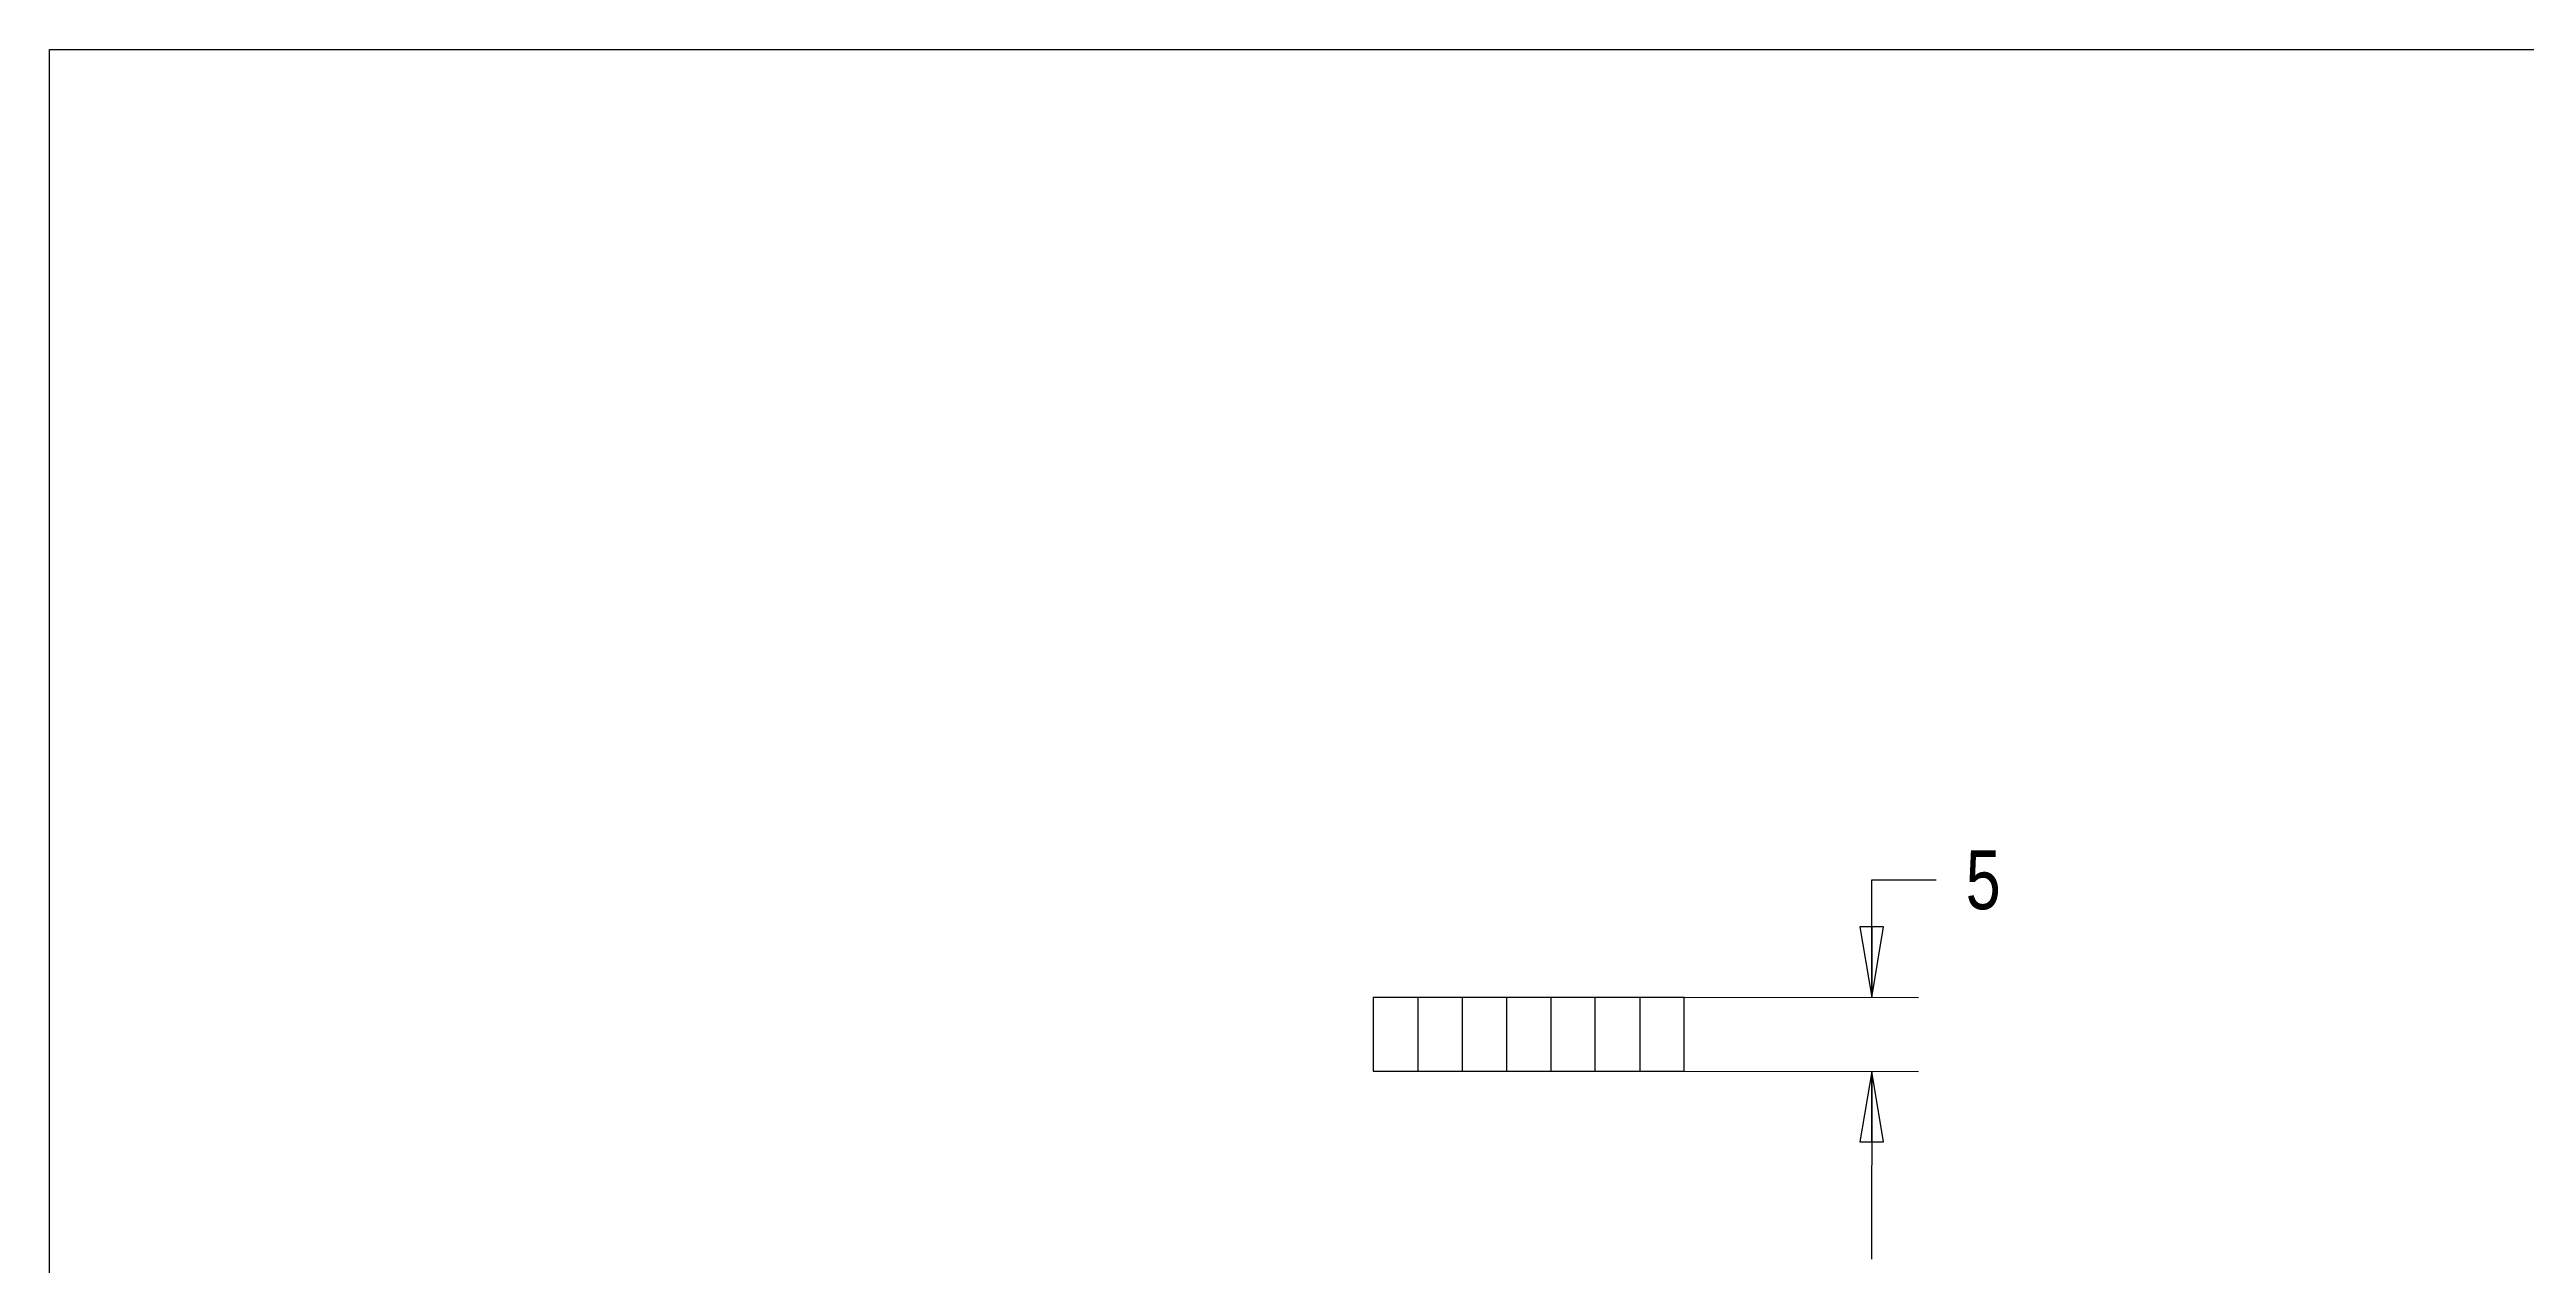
# Model space of a CAD drawing. Header units: millimetres. Extents: x 0 to 297, y 0 to 210.
# Drawn here: x 0 to 167.4, y 127.8 to 210 of the extents above; entities that cross this region are included whole.
import ezdxf

# ---------------------------------------------------------------- set-up
doc = ezdxf.new("R2010")
doc.units = ezdxf.units.MM
doc.header["$LTSCALE"] = 0.64311
doc.header["$MEASUREMENT"] = 0
doc.layers.get('0').update_dxf_attribs({"linetype": 'CONTINUOUS'})
doc.styles.get("Standard").update_dxf_attribs({"font": 'txt', "width": 0.8})
doc.dimstyles.new('DIMSTYLE_1', dxfattribs={"dimtxt": 0.15625, "dimasz": 0.1875, "dimexe": 0.125, "dimexo": 0.625, "dimgap": 0.078125, "dimtad": 1, "dimzin": 4, "dimtxsty": 'STANDARD', "dimblk": 'CLOSED', "dimblk1": 'CLOSED', "dimblk2": 'CLOSED', "dimcen": 2.5, "dimazin": 1, "dimtfac": 1, "dimtmove": 0, "dimatfit": 3, "dimldrblk": 'CLOSED', "dimtzin": 4})

# ---------------------------------------------------------------- blocks, each defined once
blk = doc.blocks.new('_CLOSED')
at = {"color": 0, "linetype": 'ByBlock'}
for p, q in [((0, 0), (-1, 0.167)), ((-1, 0.167), (-1, -0.167)), ((-1, -0.167), (0, 0)), ((-1, 0), (0, 0))]:
    blk.add_line(p, q, dxfattribs=at)
blk = doc.blocks.new('*D1')
at = {"color": 2, "linetype": 'Continuous', "transparency": 16777216}
for p, q in [((123.13, 145.94), (123.13, 153.88)), ((123.13, 153.88), (127.49, 153.88)), ((97.04, 145.95), (126.3, 145.94)), ((97.04, 140.95), (126.3, 140.94)), ((123.13, 140.94), (123.12, 128.24))]:
    blk.add_line(p, q, dxfattribs=at)
at = {"color": 2, "linetype": 'Continuous', "transparency": 16777216, "xscale": 4.762499999999999, "yscale": 4.762499999999999, "zscale": 4.762499999999999}
for p, rotation in [((123.13, 145.94), -90.00150841419999), ((123.13, 140.94), 89.9984915858)]:
    blk.add_blockref('_CLOSED', p, dxfattribs=dict(at, rotation=rotation))
at = {"color": 2, "linetype": 'Continuous', "transparency": 16777216, "insert": (129.48, 155.87), "char_height": 3.97, "width": 3.175, "attachment_point": 1, "line_spacing_factor": 0.9}
blk.add_mtext('5', dxfattribs=at)

msp = doc.modelspace()

# ---------------------------------------------------------------- linework, layer by layer
at = {"color": 7, "linetype": 'Continuous'}
for p, q in [((0, 0), (0, 210)), ((0, 210), (297, 210)), ((89.451, 145.946), (89.45, 140.946)), ((89.451, 145.946), (110.451, 145.945)), ((92.451, 145.946), (92.45, 140.946)), ((95.451, 145.945), (95.45, 140.945)), ((98.451, 145.944), (98.45, 140.944)), ((101.451, 145.945), (101.45, 140.945)), ((104.45, 140.944), (104.451, 145.944)), ((107.451, 145.944), (107.45, 140.944)), ((110.45, 140.944), (110.451, 145.944)), ((89.45, 140.946), (110.45, 140.945))]:
    msp.add_line(p, q, dxfattribs=at)

# ---------------------------------------------------------------- dimensions: what is measured, and where the dimension line sits
at = {"color": 2, "linetype": 'Continuous'}
dim = msp.add_linear_dim(base=(123.125, 140.945), p1=(95.451, 145.946), p2=(95.45, 140.946), angle=269.99849, dimstyle='DIMSTYLE_1', dxfattribs=at)
dim.commit()
dim.dimension.update_dxf_attribs({"geometry": '*D1', "text_midpoint": (131.162, 153.883), "dimtype": 160})

doc.saveas('drawing.dxf')
